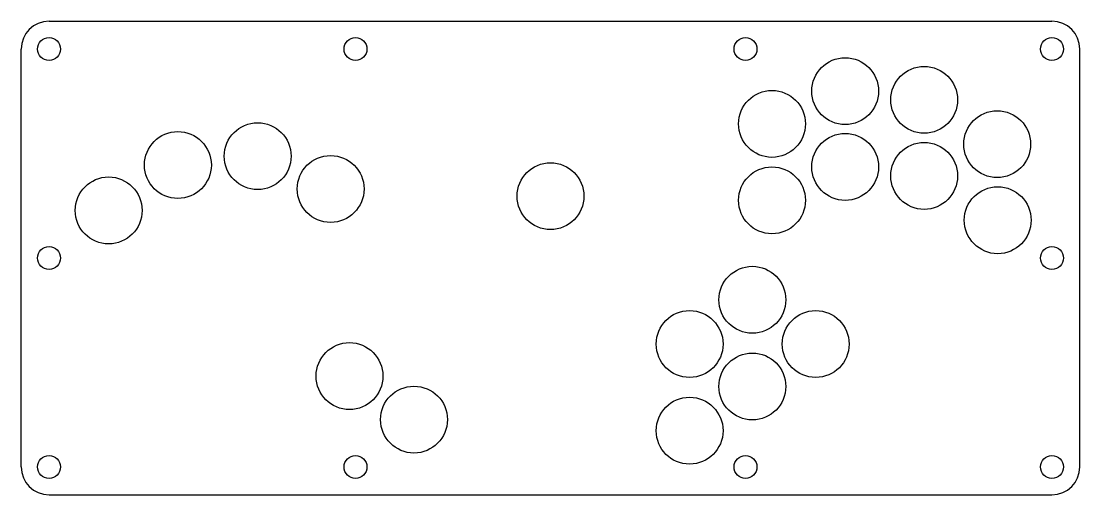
# Model space of a CAD drawing. Header units: millimetres. Extents: x 0 to 380, y 0 to 170.
import ezdxf

# ---------------------------------------------------------------- set-up
doc = ezdxf.new("R2010")
doc.units = ezdxf.units.MM
doc.layers.get('0').update_dxf_attribs({"lineweight": 25, "true_color": 0xffffff})

msp = doc.modelspace()

# ---------------------------------------------------------------- linework, layer by layer
for p, q in [((10, 170), (370, 170)), ((0, 10), (0, 160)), ((380, 10), (380, 160)), ((10, 0), (370, 0))]:
    msp.add_line(p, q)
for centre, radius in [((10, 160), 4.1), ((120, 160), 4.1), ((260, 160), 4.1), ((370, 160), 4.1), ((295.78, 144.89), 12), ((324.13, 141.77), 12), ((269.5, 133.13), 12), ((350.35, 125.86), 12), ((84.89, 121.55), 12), ((56.26, 118.36), 12), ((295.78, 117.69), 12), ((324.13, 114.46), 12), ((111.07, 109.78), 12), ((190, 107.19), 12), ((31.4, 102.08), 12), ((269.5, 105.7), 12), ((350.53, 98.55), 12), ((10, 85), 4.1), ((370, 85), 4.1), ((262.46, 70.01), 12), ((239.93, 54.12), 12), ((285.2, 54.12), 12), ((117.86, 42.62), 12), ((262.46, 38.9), 12), ((141, 27), 12), ((239.93, 23.01), 12), ((10, 10), 4.1), ((120, 10), 4.1), ((260, 10), 4.1), ((370, 10), 4.1)]:
    msp.add_circle(centre, radius)
for centre, start, end in [((10, 160), 90, 180), ((370, 160), 0, 90), ((10, 10), 180, 270), ((370, 10), 270, 0)]:
    msp.add_arc(centre, 10, start, end)

doc.saveas('drawing.dxf')
